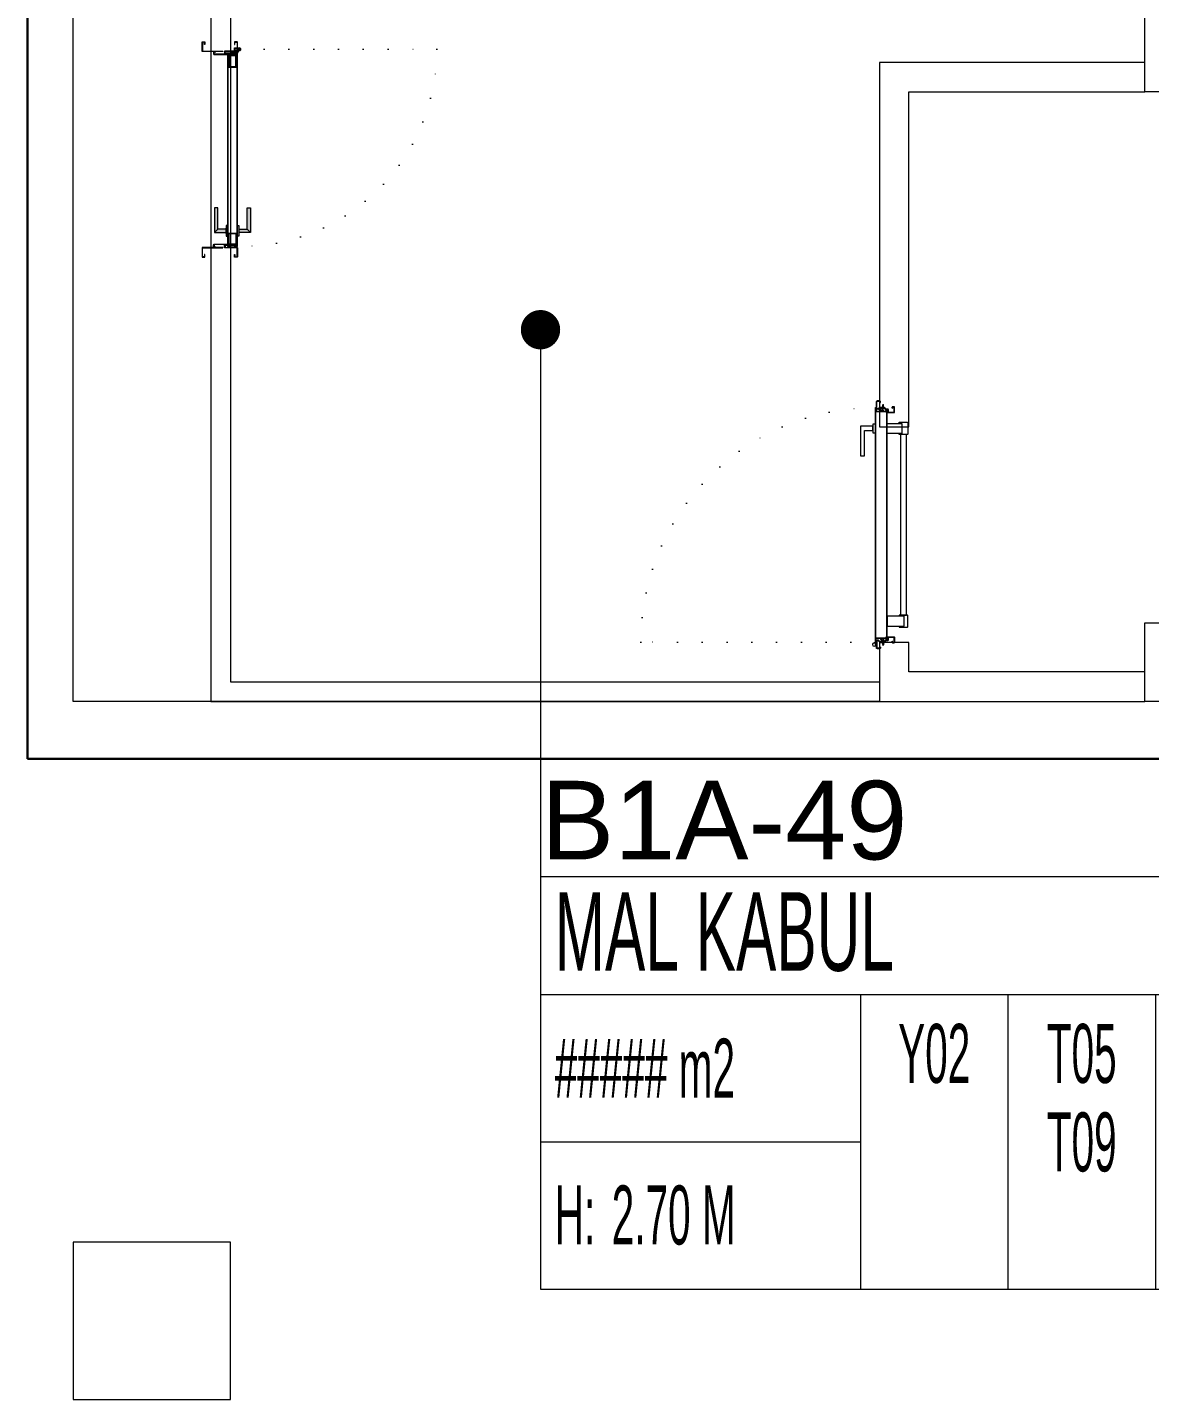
# Model space of a CAD drawing. Header units: metres. Extents: x -17822 to 152406, y -4219 to 19791.
# Drawn here: x 88337 to 88907, y 5685 to 6383 of the extents above; entities that cross this region are included whole.
import ezdxf
from ezdxf.enums import TextEntityAlignment as Align

# ---------------------------------------------------------------- set-up
doc = ezdxf.new("R2010")
doc.units = ezdxf.units.M
doc.header["$LTSCALE"] = 100
doc.header["$MEASUREMENT"] = 0
doc.linetypes.add('DOT2', pattern=[0.125, 0, -0.125])
doc.linetypes.add('HIDDEN', pattern=[0.375, 0.25, -0.125])
doc.layers.get('0').update_dxf_attribs({"color": 9, "lineweight": 9})
for name, color, linetype, lineweight in [('00', 9, 'Continuous', 9), ('01', 9, 'Continuous', 9), ('05S', 9, 'Continuous', 9), ('06B', 9, 'Continuous', 9), ('06D', 9, 'Continuous', 9), ('10', 9, 'Continuous', 9), ('14', 9, 'Continuous', 9), ('20', 9, 'DOT2', 9), ('21_mahal200', 9, 'Continuous', 9), ('E-KABLO', 7, 'Continuous', 30)]:
    doc.layers.add(name, color=color, linetype=linetype, lineweight=lineweight)
doc.styles.add('Arial', font='arial.ttf', dxfattribs={"height": 2.5})
doc.styles.add('MuuM_TEXT-STANDART', font='ARIALN.TTF')
doc.dimstyles.new('MuuM_DIM200', dxfattribs={"dimscale": 20, "dimtxt": 2, "dimasz": 1, "dimexe": 1, "dimexo": 1, "dimgap": 1, "dimtad": 1, "dimdec": 1, "dimrnd": 0.5, "dimdsep": 46, "dimtxsty": 'MuuM_TEXT-STANDART', "dimblk": 'ARCHTICK', "dimcen": 0, "dimdle": 0.15, "dimclrd": 256, "dimclre": 256, "dimclrt": 256, "dimadec": 0, "dimazin": 0, "dimtfac": 5, "dimtdec": 1, "dimtix": 1, "dimtmove": 2, "dimatfit": 3, "dimldrblk": 'DOT', "dimfxl": 3, "dimfxlon": 1, "dimtolj": 1, "dimlwd": -1, "dimlwe": -1, "dimarcsym": 0})

# ---------------------------------------------------------------- blocks, each defined once
blk = doc.blocks.new('p-kolon_80x80')
blk.add_lwpolyline([(-40, -40), (40, -40), (40, 40), (-40, 40)], close=True)
blk = doc.blocks.new('1.Bod.Ara.Sitatik Elk')
at = {"layer": '01'}
blk.add_lwpolyline([(4905, -1960), (5355, -1960), (5355, -2240), (5355, -2240), (5355, -2590), (4905, -2590), (4905, -2550), (5315, -2550), (5315, -2280), (4905, -2280), (4905, -2240), (5315, -2240), (5315, -2000), (4905, -2000), (4905, -1960)], close=True, dxfattribs=at)
blk.add_blockref('p-kolon_80x80', (4400, -2905), dxfattribs=at)
blk = doc.blocks.new('_ArchTick')
at = {"color": 0, "linetype": 'ByBlock', "const_width": 0.15}
blk.add_lwpolyline([(-0.5, -0.5), (0.5, 0.5)], dxfattribs=at)
blk = doc.blocks.new('_Dot')
at = {"color": 0, "linetype": 'ByBlock', "lineweight": -2}
blk.add_line((-0.5, 0), (-1, 0), dxfattribs=at)
at = {"color": 0, "linetype": 'ByBlock', "const_width": 0.5}
blk.add_lwpolyline([(-0.25, 0, 1), (0.25, 0, 1)], format="xyb", close=True, dxfattribs=at)
blk = doc.blocks.new('0_roomno2')
blk.add_lwpolyline([(19.375, -10.5), (0, -10.5), (0, 0), (19.375, 0)], close=True)
for points in [[(0, -3), (19.375, -3)], [(8.125, -3), (8.125, -10.5)], [(11.875, -3), (11.875, -10.5)], [(15.625, -3), (15.625, -10.5)], [(0, -6.75), (8.125, -6.75)]]:
    blk.add_lwpolyline(points)
at = {"style": 'MuuM_TEXT-STANDART', "width": 0.6}
blk.add_text('H:', height=1.5, dxfattribs=at).set_placement((0.35, -8.608), align=Align.MIDDLE_LEFT)
at = {"style": 'Arial'}
blk.add_attdef('ODANO', (0, 1.17), '', height=2, dxfattribs=at)
blk.add_attdef('MEKANADI', text='', height=2, dxfattribs=at).set_placement((0.35, -3), align=Align.BOTTOM_LEFT)
at = {"style": 'MuuM_TEXT-STANDART', "width": 0.6}
for tag, p in [('YER01', (10, -4.5)), ('TAVAN01', (13.75, -4.5)), ('DUVAR01', (17.5, -4.5)), ('YER02', (10, -6.75)), ('TAVAN02', (13.75, -6.75)), ('DUVAR02', (17.5, -6.75)), ('YER03', (10, -9)), ('TAVAN03', (13.75, -9)), ('DUVAR03', (17.5, -9))]:
    blk.add_attdef(tag, text='', height=1.5, dxfattribs=at).set_placement(p, align=Align.MIDDLE_CENTER)
for tag, p in [('M2', (0.35, -4.875)), ('TEMIZTAVANYUKSEKLIGI', (1.8, -8.608))]:
    blk.add_attdef(tag, text='', height=1.5, dxfattribs=at).set_placement(p, align=Align.MIDDLE_LEFT)
blk = doc.blocks.new('*U19')
at = {"ltscale": 15}
for p, q in [((-24.9, 0.9), (-25.7, 0)), ((-24.9, -0.9), (-25.7, 0)), ((-22.9, 1.5), (-24.9, 0.9)), ((-22.9, 1.5), (-22.9, -1.5)), ((-21.2, -2.7), (-18.1, 2.8)), ((-21, -2.7), (-17.9, 2.7)), ((-19.7, -2.7), (-16.6, 2.8)), ((-19.5, -2.7), (-16.4, 2.7)), ((-18.5, 1.5), (-18.3, 2)), ((-18.2, -2.7), (-15.1, 2.8)), ((-18, -2.7), (-14.9, 2.7)), ((-17, 1.5), (-16.8, 2)), ((-16.7, -2.7), (-13.6, 2.8)), ((-16.5, -2.7), (-13.4, 2.7)), ((-15.5, 1.5), (-15.3, 2)), ((-15.2, -2.7), (-12.1, 2.8)), ((-15, -2.7), (-11.9, 2.7)), ((-14, 1.5), (-13.8, 2)), ((-13.7, -2.7), (-10.6, 2.8)), ((-13.5, -2.7), (-10.4, 2.7)), ((-12.5, 1.5), (-12.3, 2)), ((-12.2, -2.7), (-9.1, 2.8)), ((-12, -2.7), (-8.9, 2.7)), ((-11, 1.5), (-10.8, 2)), ((-10.7, -2.7), (-7.6, 2.8)), ((-10.5, -2.7), (-7.4, 2.7)), ((-9.5, 1.5), (-9.3, 2)), ((-9.2, -2.7), (-6.1, 2.8)), ((-9, -2.7), (-5.9, 2.7)), ((-8, 1.5), (-7.8, 2)), ((-7.7, -2.7), (-4.6, 2.8)), ((-7.5, -2.7), (-4.4, 2.7)), ((-6.5, 1.5), (-6.3, 2)), ((-6.2, -2.7), (-3.1, 2.8)), ((-6, -2.7), (-2.9, 2.7)), ((-5, 1.5), (-4.8, 2)), ((-4.7, -2.7), (-1.6, 2.8)), ((-4.5, -2.7), (-1.4, 2.7)), ((-3.5, 1.5), (-3.3, 2)), ((-2, 1.5), (-1.8, 2)), ((-0.5, 4.2), (-1.5, 1.5)), ((0, 0.5), (-0.6, 0.5)), ((-24.9, -0.9), (-22.9, -1.5)), ((-8.6, -1.5), (-22.9, -1.5)), ((-21.2, -2.7), (-20.9, -1.5)), ((-20.3, -1.5), (-19.1, -1.5)), ((-19.7, -2.7), (-19.4, -1.5)), ((-18.8, -1.5), (-17.6, -1.5)), ((-18.2, -2.7), (-17.9, -1.5)), ((-17.3, -1.5), (-16.1, -1.5)), ((-16.7, -2.7), (-16.4, -1.5)), ((-15.8, -1.5), (-14.6, -1.5)), ((-15.2, -2.7), (-14.9, -1.5)), ((-14.3, -1.5), (-13.1, -1.5)), ((-13.7, -2.7), (-13.4, -1.5)), ((-12.8, -1.5), (-11.6, -1.5)), ((-12.2, -2.7), (-11.9, -1.5)), ((-11.3, -1.5), (-10.1, -1.5)), ((-10.7, -2.7), (-10.4, -1.5)), ((-9.8, -1.5), (-8.6, -1.5)), ((-9.2, -2.7), (-8.9, -1.5)), ((-8.3, -1.5), (-7.1, -1.5)), ((-7.7, -2.7), (-7.4, -1.5)), ((-6.8, -1.5), (-5.6, -1.5)), ((-6.2, -2.7), (-5.9, -1.5)), ((-5.3, -1.5), (-4.1, -1.5)), ((-4.7, -2.7), (-4.4, -1.5)), ((-3.8, -1.5), (-2.1, -1.5)), ((-0.5, -4.2), (-1.5, -1.5)), ((0, -0.5), (-0.6, -0.5))]:
    blk.add_line(p, q, dxfattribs=at)
for p, q in [((-6.9, 1.5), (-22.9, 1.5)), ((-17.4, 1.5), (-18.6, 1.5)), ((-15.9, 1.5), (-17.1, 1.5)), ((-14.4, 1.5), (-15.6, 1.5)), ((-12.9, 1.5), (-14.1, 1.5)), ((-11.4, 1.5), (-12.6, 1.5)), ((-9.9, 1.5), (-11.1, 1.5)), ((-8.4, 1.5), (-9.6, 1.5)), ((-6.9, 1.5), (-8.1, 1.5)), ((-5.4, 1.5), (-6.6, 1.5)), ((-3.9, 1.5), (-5.1, 1.5)), ((-2.4, 1.5), (-3.6, 1.5)), ((-1.5, 1.5), (-2.1, 1.5)), ((0, 0.5), (0, 4.1)), ((-1.5, -1.5), (-2.1, -1.5)), ((0, -0.5), (0, -4.1))]:
    blk.add_line(p, q)
for centre, radius, start, end in [((-26, 3.9), 3.92, 274.361, 322.10246), ((-26, -3.9), 3.92, 37.89754, 85.639), ((-18, 2.8), 0.0971, 330.32042, 150.32042), ((-16.5, 2.8), 0.0971, 330.32042, 150.32042), ((-15, 2.8), 0.0971, 330.32042, 150.32042), ((-13.5, 2.8), 0.0971, 330.32042, 150.32042), ((-12, 2.8), 0.0971, 330.32042, 150.32042), ((-10.5, 2.8), 0.0971, 330.32042, 150.32042), ((-9, 2.8), 0.0971, 330.32042, 150.32042), ((-7.5, 2.8), 0.0971, 330.32042, 150.32042), ((-6, 2.8), 0.0971, 330.32042, 150.32042), ((-4.5, 2.8), 0.0971, 330.32042, 150.32042), ((-3, 2.8), 0.0971, 330.32042, 150.32042), ((-1.5, 2.8), 0.0971, 330.32042, 150.32042), ((-0.6, 0), 0.486, 90, 270), ((-0.3, 4.1), 0.25, 0, 150.08641), ((-21.1, -2.7), 0.0971, 150.32042, 330.32042), ((-19.6, -2.7), 0.0971, 150.32042, 330.32042), ((-18.1, -2.7), 0.0971, 150.32042, 330.32042), ((-16.6, -2.7), 0.0971, 150.32042, 330.32042), ((-15.1, -2.7), 0.0971, 150.32042, 330.32042), ((-13.6, -2.7), 0.0971, 150.32042, 330.32042), ((-12.1, -2.7), 0.0971, 150.32042, 330.32042), ((-10.6, -2.7), 0.0971, 150.32042, 330.32042), ((-9.1, -2.7), 0.0971, 150.32042, 330.32042), ((-7.6, -2.7), 0.0971, 150.32042, 330.32042), ((-6.1, -2.7), 0.0971, 150.32042, 330.32042), ((-4.6, -2.7), 0.0971, 150.32042, 330.32042), ((-0.3, -4.1), 0.25, 209.91359, 0)]:
    blk.add_arc(centre, radius, start, end, dxfattribs=at)
blk = doc.blocks.new('conta')
at = {"ltscale": 10}
for p, q in [((-2649.88, 5344.46), (-2649.78, 5344.3)), ((-2649.87, 5345.53), (-2649.81, 5345.61)), ((-2649.78, 5344.3), (-2649.74, 5344.3)), ((-2649.72, 5345.4), (-2649.28, 5345.4)), ((-2649.25, 5345.41), (-2649.09, 5345.51)), ((-2648.97, 5344.05), (-2648.78, 5343.8)), ((-2648.87, 5344.09), (-2648.7, 5343.86)), ((-2648.83, 5344.87), (-2648.56, 5345.24)), ((-2648.77, 5345.12), (-2648.63, 5345.3)), ((-2648.71, 5343.79), (-2648.71, 5343.79)), ((-2648.56, 5345.31), (-2648.56, 5345.31))]:
    blk.add_line(p, q, dxfattribs=at)
for centre, radius, start, end in [((-2653.03, 5345), 3.19, 350.46739, 8.93723), ((-2649.87, 5344.47), 0.02, 170.46739, 213.74513), ((-2649.83, 5345.5), 0.05, 140.63452, 188.93723), ((-2649.74, 5345.58), 0.0696, 22.24275, 159.25804), ((-2650.94, 5345.01), 1.24, 340.33821, 16.77718), ((-2649.74, 5344.58), 0.03, 160.33821, 273.26661), ((-2649.72, 5345.37), 0.03, 90, 196.77718), ((-2649.56, 5341.55), 3.01, 80.43616, 93.26661), ((-2649.28, 5345.45), 0.05, 270, 303.00619), ((-2649.22, 5344.14), 0.231, 353.95711, 81.90038), ((-2649.08, 5345.49), 0.03, 4.79721, 123.00619), ((-2649.06, 5344.54), 0.03, 260.43616, 338.70659), ((-2650.22, 5344.99), 1.27, 338.70659, 23.04177), ((-2648.89, 5344.11), 0.1, 173.95711, 217.26527), ((-2649.01, 5345.57), 0.05, 18.79511, 42.1429), ((-2651.17, 5344.83), 2.33, 7.58966, 18.79511), ((-2658.2, 5345.19), 9.36, 353.68569, 357.8537), ((-2648.79, 5344.15), 0.1, 173.68569, 217.26527), ((-2648.81, 5345.15), 0.05, 187.58966, 322.73473), ((-2648.79, 5344.84), 0.05, 142.73473, 180.2669), ((-2648.74, 5343.83), 0.05, 217.26527, 307.26527), ((-2648.74, 5343.83), 0.05, 307.26527, 37.26527), ((-2648.59, 5345.27), 0.05, 52.73473, 142.73473), ((-2648.59, 5345.27), 0.05, 322.73473, 52.73473)]:
    blk.add_arc(centre, radius, start, end, dxfattribs=at)
for points, knots in [([(-2649.74, 5344.31), (-2649.74, 5344.34), (-2649.7, 5344.52), (-2649.59, 5344.33), (-2649.34, 5344.36), (-2649.23, 5344.37), (-2649.18, 5344.37)], [0, 0, 0, 0, 0.1008757, 0.3841126, 0.5436166, 0.6906785, 0.6906785, 0.6906785, 0.6906785]), ([(-2648.98, 5345.6), (-2649, 5345.63), (-2649.09, 5345.71), (-2649.23, 5345.44), (-2649.32, 5345.74), (-2649.39, 5345.46), (-2649.51, 5345.75), (-2649.59, 5345.5), (-2649.65, 5345.57), (-2649.68, 5345.61)], [0.0086373, 0.0086373, 0.0086373, 0.0086373, 0.1097304, 0.3133405, 0.4430081, 0.5658764, 0.7165186, 0.8527974, 0.9648495, 0.9648495, 0.9648495, 0.9648495])]:
    blk.add_open_spline(points, degree=3, knots=knots, dxfattribs=at)
blk = doc.blocks.new('p-yn_sackasa')
at = {"layer": '10', "linetype": 'Continuous'}
for p, q in [((2.69, 7.16), (0.26, 7.16)), ((2.69, 7.15), (0.26, 7.15)), ((2.69, 7.02), (0.26, 7.02)), ((0.26, 7.01), (2.69, 7.01)), ((-2.19, 0), (-2.19, -0.15)), ((0, 6.16), (0, 6.9)), ((0.01, 6.9), (0.01, 6.15)), ((0.14, 6.9), (0.14, 6.16)), ((0.15, 6.9), (0.15, 6.16)), ((0.26, 6.05), (0.76, 6.05)), ((0.75, 6.04), (0.26, 6.04)), ((0.26, 5.91), (0.75, 5.91)), ((0.76, 5.9), (0.26, 5.9)), ((0.67, -0.71), (0.67, 2.27)), ((0.69, -0.71), (0.69, 2.27)), ((0.75, 5.91), (0.75, 6.04)), ((0.76, 5.9), (0.76, 6.05)), ((0.81, -0.71), (0.81, 2.27)), ((0.83, -0.71), (0.83, 2.27)), ((0.92, 2.33), (0.95, 2.32)), ((0.93, 2.34), (0.95, 2.33)), ((1.01, 2.46), (0.99, 2.47)), ((0.99, 2.46), (1.01, 2.45)), ((1.11, 2.52), (1.11, 3.73)), ((1.12, 2.52), (1.12, 3.73)), ((1.25, 3.73), (1.25, 2.52)), ((1.26, 2.52), (1.26, 3.73)), ((1.37, 3.98), (2.49, 3.98)), ((2.49, 3.97), (1.37, 3.97)), ((1.37, 3.84), (2.49, 3.84)), ((2.49, 3.83), (1.37, 3.83)), ((2.6, 3.69), (2.5, 3.36)), ((2.51, 3.35), (2.61, 3.69)), ((2.73, 3.65), (2.63, 3.32)), ((2.74, 3.64), (2.64, 3.31)), ((2.8, 3.29), (2.8, 6.9)), ((2.81, 3.29), (2.81, 6.9)), ((2.94, 3.29), (2.94, 6.9)), ((2.95, 3.29), (2.95, 6.9)), ((-2.95, -0.25), (-2.95, -1.75)), ((-2.94, -1.75), (-2.94, -0.25)), ((-2.81, -0.25), (-2.81, -1.75)), ((-2.8, -0.25), (-2.8, -1.75)), ((-2.19, 0), (-2.7, 0)), ((-2.2, -0.01), (-2.7, -0.01)), ((-2.2, -0.14), (-2.7, -0.14)), ((-2.19, -0.15), (-2.7, -0.15)), ((1.01, -1.85), (-2.7, -1.85)), ((1.01, -1.86), (-2.7, -1.86)), ((-2.7, -1.99), (1.01, -1.99)), ((1.01, -2), (-2.7, -2)), ((-2.2, -0.14), (-2.2, -0.01)), ((0.92, -0.77), (0.95, -0.76)), ((0.93, -0.78), (0.95, -0.77)), ((0.99, -0.89), (1.01, -0.88)), ((1.01, -0.89), (0.99, -0.91)), ((1.11, -0.96), (1.11, -1.75)), ((1.12, -0.96), (1.12, -1.75)), ((1.25, -0.96), (1.25, -1.75)), ((1.26, -0.96), (1.26, -1.75))]:
    blk.add_line(p, q, dxfattribs=at)
for points in [[(0.15, 2.14), (0.67, 2.14), (0.67, -0.54), (0.15, -0.54)], [(0.15, 2.14), (0.41, 2.14), (0.41, -0.54), (0.15, -0.54)]]:
    blk.add_lwpolyline(points, close=True, dxfattribs=at)
for centre, radius, start, end in [((0.26, 6.9), 0.261, 90, 180), ((0.26, 6.9), 0.249, 90, 180), ((0.26, 6.9), 0.122, 90, 180), ((0.26, 6.9), 0.11, 90, 180), ((2.69, 6.9), 0.261, 0, 90), ((2.69, 6.9), 0.249, 0, 90), ((2.69, 6.9), 0.122, 0, 90), ((2.69, 6.9), 0.11, 0, 90), ((0.26, 6.16), 0.261, 180, 270), ((0.26, 6.16), 0.249, 181.34499, 271.35021), ((0.26, 6.16), 0.122, 180, 270), ((0.26, 6.16), 0.11, 180, 270), ((0.89, 2.27), 0.219, 63.21528, 180), ((0.89, 2.27), 0.206, 63.21689, 180), ((0.89, 2.27), 0.0801, 63.21502, 180), ((0.89, 2.27), 0.0674, 63.21445, 180), ((1.04, 2.52), 0.206, 243.2197, 0), ((1.04, 2.52), 0.219, 243.21479, 0), ((1.04, 2.52), 0.0801, 243.22028, 0), ((1.04, 2.52), 0.0674, 243.21287, 0), ((1.37, 3.73), 0.253, 90, 180), ((1.37, 3.73), 0.24, 90, 180), ((1.37, 3.73), 0.114, 90, 180), ((1.37, 3.73), 0.101, 90, 180), ((2.49, 3.72), 0.261, 342.86025, 90), ((2.49, 3.72), 0.249, 342.86129, 90), ((2.49, 3.72), 0.122, 342.86074, 90), ((2.49, 3.72), 0.11, 342.86215, 90), ((2.72, 3.29), 0.232, 162.8601, 0), ((2.72, 3.29), 0.219, 162.86127, 0), ((2.72, 3.29), 0.0927, 162.86053, 0), ((2.72, 3.29), 0.0801, 162.86241, 0), ((-2.7, -0.25), 0.253, 90, 180), ((-2.7, -1.75), 0.253, 180, 270), ((-2.7, -0.25), 0.24, 90, 180), ((-2.7, -1.75), 0.24, 180, 270), ((-2.7, -0.25), 0.114, 90, 180), ((-2.7, -1.75), 0.114, 180, 270), ((-2.7, -0.25), 0.101, 90, 180), ((-2.7, -1.75), 0.101, 180, 270), ((0.89, -0.71), 0.219, 180, 296.78496), ((0.89, -0.71), 0.206, 180, 296.78515), ((0.89, -0.71), 0.0801, 180, 296.78498), ((0.89, -0.71), 0.0674, 180, 180.52454), ((0.89, -0.71), 0.0674, 180, 296.78713), ((1.04, -0.96), 0.219, 0, 116.78545), ((1.04, -0.96), 0.206, 0, 116.78362), ((1.04, -0.96), 0.0801, 0, 116.78105), ((1.04, -0.96), 0.0674, 0, 116.78713), ((1.01, -1.75), 0.114, 270, 0), ((1.01, -1.75), 0.24, 270, 0), ((1.01, -1.75), 0.101, 270, 0), ((1.01, -1.75), 0.253, 270, 0)]:
    blk.add_arc(centre, radius, start, end, dxfattribs=at)
at = {"layer": '10', "xscale": 0.0842696629213483, "yscale": 0.0842696629213483, "zscale": 0.0842696629213483}
blk.add_blockref('*U19', (0.95, 1.35), dxfattribs=at)
at = {"layer": '14', "xscale": -0.7887640449438696, "yscale": 0.7887640449438696, "zscale": 0.7887640449438204, "rotation": 90}
blk.add_blockref('conta', (4217.78, -2086.42), dxfattribs=at)
blk = doc.blocks.new('*U56')
at = {"layer": '06D'}
for points in [[(8.5, 9.56), (7.87, 9.56), (7.87, 13.56, -0.414214), (8.25, 13.93), (13.75, 13.93, -0.414214), (14.12, 13.56), (14.12, 9.56), (13.5, 9.56)], [(111.5, 9.56), (112.12, 9.56), (112.12, 13.56, 0.414214), (111.75, 13.93), (106.25, 13.93, 0.414214), (105.87, 13.56), (105.87, 9.56), (106.5, 9.56)]]:
    blk.add_lwpolyline(points, format="xyb", dxfattribs=at)
for points in [[(8.5, 12.06), (13.5, 12.06), (13.5, 3.44), (8.5, 3.44)], [(14.12, 13.31), (105.87, 13.31), (105.87, 10.18), (14.12, 10.18)], [(111.5, 10.94), (106.5, 10.94), (106.5, 3.44), (111.5, 3.44)]]:
    blk.add_lwpolyline(points, close=True, dxfattribs=at)
for points in [[(110.12, -3.81), (110.12, -10.06), (95.12, -10.06), (95.12, -8.19), (107.87, -8.19), (107.87, -8.19), (107.87, -3.81), (110.12, -3.81)], [(111.2, -2.56), (111.2, -3.81), (106.8, -3.81), (106.8, -2.56), (111.2, -2.56)]]:
    blk.add_lwpolyline(points, dxfattribs=at)
at = {"layer": '10', "ltscale": 10}
for p, q in [((2, 1.51), (1, 1.51)), ((2, 1.31), (1, 1.31)), ((1, 0.91), (2, 0.26)), ((2, 0.26), (2, 1.76)), ((2, 1.76), (2.3, 1.76)), ((2, -0.17), (2, 0.26)), ((2.3, -2.19), (2.3, 3.34)), ((2.3, 1.76), (2.3, 0.26)), ((2.3, 0.26), (2.3, -0.17)), ((2.4, 3.44), (117.6, 3.44)), ((2.45, -2.29), (2.45, 3.24)), ((2.5, 3.29), (117.5, 3.29)), ((117.55, -2.29), (117.55, 3.24)), ((117.7, -2.19), (117.7, 3.34)), ((117.7, 1.76), (118, 1.76)), ((117.7, 1.33), (117.7, 1.76)), ((117.7, 1.76), (118, 1.76)), ((117.7, 1.33), (117.7, 1.76)), ((117.7, -0.17), (117.7, 1.33)), ((117.7, -0.17), (117.7, 1.33)), ((118, 1.76), (118, 1.33)), ((118, 1.76), (118, 1.33)), ((118, 1.33), (118, -0.17)), ((119, 0.68), (118, 1.33)), ((118, 1.33), (118, -0.17)), ((119, 0.68), (118, 1.33)), ((118, 0.28), (119, 0.28)), ((118, 0.28), (119, 0.28)), ((118, 0.08), (119, 0.08)), ((118, 0.08), (119, 0.08)), ((-1.6, -2.73), (-1.73, -2.62)), ((-1.6, -2.73), (-1.73, -2.62)), ((-1.22, -2.16), (-1.22, -2.29)), ((-1.22, -2.16), (-1.05, -2.16)), ((-1.22, -2.16), (-1.22, -2.29)), ((-1.22, -2.16), (-1.05, -2.16)), ((-1.05, -2), (-1.05, -2.43)), ((-1.05, -2), (-1.05, -2.43)), ((-0.84, -2), (-0.84, -2.43)), ((-0.84, -2), (-0.84, -2.43)), ((0.3, -2.46), (0.3, -2.34)), ((0.4, -2.24), (2.25, -2.24)), ((0.4, -2.56), (119.6, -2.56)), ((0.45, -2.41), (0.45, -2.39)), ((0.45, -2.39), (2.35, -2.39)), ((0.45, -2.41), (119.54, -2.41)), ((2.3, -0.17), (2, -0.17)), ((119.54, -2.39), (117.65, -2.39)), ((118, -0.17), (117.7, -0.17)), ((118, -0.17), (117.7, -0.17)), ((119.6, -2.24), (117.75, -2.24)), ((119.55, -2.41), (119.55, -2.39)), ((119.7, -2.46), (119.7, -2.34))]:
    blk.add_line(p, q, dxfattribs=at)
blk.add_circle((-0.95, -3.26), 0.843, dxfattribs=at)
blk.add_circle((-0.95, -3.26), 0.843, dxfattribs=at)
for centre, radius, start, end in [((2.4, 3.34), 0.1, 90, 180), ((2.5, 3.24), 0.05, 90, 180), ((117.56, 3.3), 0.141, 14.92708, 75.07292), ((-0.95, -3.26), 1.01, 105.71386, 140.5908), ((-0.95, -3.26), 1.01, 105.71386, 140.5908), ((-0.42, -2.26), 0.428, 142.37905, 203.64803), ((-0.42, -2.26), 0.428, 142.37905, 203.64803), ((-0.42, -2.26), 0.302, 119.96851, 254.44758), ((-0.42, -2.26), 0.302, 119.96851, 254.44758), ((0.4, -2.34), 0.1, 90, 180), ((0.4, -2.46), 0.1, 180, 270), ((0.45, -2.39), 0.005, 90, 180), ((0.45, -2.41), 0.005, 180, 270), ((2.25, -2.19), 0.05, 270, 0), ((2.35, -2.29), 0.1, 270, 0), ((117.65, -2.29), 0.1, 180, 270), ((117.75, -2.19), 0.05, 180, 270), ((119.54, -2.39), 0.005, 0, 90), ((119.54, -2.41), 0.005, 270, 360), ((119.6, -2.34), 0.1, 0, 90), ((119.6, -2.46), 0.1, 270, 0)]:
    blk.add_arc(centre, radius, start, end, dxfattribs=at)
at = {"layer": '20'}
blk.add_lwpolyline([(0.3, -2.4), (0.3, -121.8, 0.414214), (119.7, -2.4, -1)], format="xyb", dxfattribs=at)
blk.add_blockref('p-yn_sackasa', (0, 0))
at = {"xscale": -1}
blk.add_blockref('p-yn_sackasa', (120, 0), dxfattribs=at)
blk = doc.blocks.new('gr-p-barel kilitli kapı kolu')
at = {"layer": '05S'}
h = blk.add_hatch(color=256, dxfattribs=at)
h.paths.add_polyline_path([(1.3, 0.8), (-1.3, 0.8), (-1.3, 0.7), (1.3, 0.7)])
h.paths.add_polyline_path([(2.75, 0.7), (-2.75, 0.7), (-2.75, 0), (2.75, 0)])
h.paths.add_polyline_path([(-11.7, 4.9), (-11.7, 6.7), (0.9, 6.7), (0.9, 0.8), (-0.9, 0.8), (-0.9, 4.9)])
at = {"flags": 128}
for points in [[(-0.9, 0.8), (-0.9, 4.9), (-11.7, 4.9), (-11.7, 6.7), (0.9, 6.7), (0.9, 0.8)], [(-0.8, 5), (0.8, 6.6)]]:
    blk.add_lwpolyline(points, dxfattribs=at)
blk.add_lwpolyline([(-2.75, 0), (-2.75, 0.7), (2.75, 0.7), (2.75, 0)])
blk.add_lwpolyline([(-1.3, 0.7), (1.3, 0.7), (1.3, 0.8), (-1.3, 0.8)], close=True)
blk = doc.blocks.new('prf-scr2')
at = {"linetype": 'DOT2', "ltscale": 10}
blk.add_line((0, 0.19), (0, -1.06), dxfattribs=at)
for p, q in [((0.09, -0.24), (-0.09, -0.2)), ((-0.09, -0.24), (0.09, -0.28)), ((0.09, -0.32), (-0.09, -0.28)), ((-0.09, -0.32), (0.09, -0.36)), ((0.09, -0.4), (-0.09, -0.36)), ((-0.09, -0.4), (0.09, -0.44)), ((0.09, -0.48), (-0.09, -0.44)), ((-0.09, -0.48), (0.09, -0.52)), ((0.09, -0.56), (-0.09, -0.52)), ((-0.09, -0.56), (0.09, -0.6)), ((0.09, -0.64), (-0.09, -0.6)), ((-0.09, -0.64), (0.09, -0.68)), ((0.09, -0.72), (-0.09, -0.68)), ((-0.09, -0.72), (0.09, -0.76)), ((0.06, -0.84), (-0.08, -0.76)), ((-0.07, -0.8), (0.06, -0.84)), ((0.09, -0.17), (0, -0.15)), ((0, -0.18), (0.09, -0.2))]:
    blk.add_line(p, q)
blk.add_lwpolyline([(0.23, 0), (-0.23, 0), (-0.23, -0.01), (-0.12, -0.14), (0.12, -0.14), (0.23, -0.01), (0.23, 0)], close=True)
for points in [[(0.23, -0.01), (-0.23, -0.01)], [(-0.09, -0.14), (-0.09, -0.2), (-0.12, -0.22), (-0.12, -0.23), (-0.09, -0.24), (-0.09, -0.28), (-0.12, -0.3), (-0.12, -0.31), (-0.09, -0.32), (-0.09, -0.36), (-0.12, -0.38), (-0.12, -0.39), (-0.09, -0.4), (-0.09, -0.44), (-0.12, -0.46), (-0.12, -0.46), (-0.09, -0.48), (-0.09, -0.52), (-0.12, -0.54), (-0.12, -0.54), (-0.09, -0.56), (-0.09, -0.6), (-0.12, -0.62), (-0.12, -0.62), (-0.09, -0.64), (-0.09, -0.68), (-0.12, -0.69), (-0.12, -0.7), (-0.09, -0.72), (-0.09, -0.73), (-0.08, -0.76), (-0.1, -0.77), (-0.1, -0.78), (-0.07, -0.8), (-0.01, -0.94), (0, -0.95), (0.01, -0.94), (0.08, -0.76), (0.09, -0.76), (0.12, -0.74), (0.12, -0.73), (0.09, -0.72), (0.09, -0.68), (0.12, -0.66), (0.12, -0.66), (0.09, -0.64), (0.09, -0.6), (0.12, -0.58), (0.12, -0.58), (0.09, -0.56), (0.09, -0.52), (0.12, -0.5), (0.12, -0.5), (0.09, -0.48), (0.09, -0.44), (0.12, -0.43), (0.12, -0.42), (0.09, -0.4), (0.09, -0.36), (0.12, -0.35), (0.12, -0.34), (0.09, -0.32), (0.09, -0.28), (0.12, -0.27), (0.12, -0.26), (0.09, -0.24), (0.09, -0.2), (0.12, -0.19), (0.12, -0.18), (0.09, -0.17), (0.09, -0.14)]]:
    blk.add_lwpolyline(points)
blk = doc.blocks.new('K-SAC-01')
at = {"layer": '10'}
for points in [[(-4.6, 16.2, -0.414214), (-4.5, 16.3), (-0.1, 16.3, -0.414214), (0, 16.2), (0, 5.9), (0.2, 5.9), (0.2, 16.2, 0.414214), (-0.1, 16.5), (-4.5, 16.5, 0.414214), (-4.8, 16.2), (-4.8, 15.3, 0.414214), (-4.5, 15), (-3.4, 15), (-3.4, 15.2), (-4.5, 15.2, -0.414214), (-4.6, 15.3)], [(104.6, 16.2, 0.414214), (104.5, 16.3), (100.1, 16.3, 0.414214), (100, 16.2), (100, 5.9), (99.8, 5.9), (99.8, 16.2, -0.414214), (100.1, 16.5), (104.5, 16.5, -0.414214), (104.8, 16.2), (104.8, 15.3, -0.414214), (104.5, 15), (103.4, 15), (103.4, 15.2), (104.5, 15.2, 0.414214), (104.6, 15.3)], [(0.2, 10.3, -0.414214), (0.5, 10.6), (1.5, 10.6, -0.414214), (1.8, 10.3), (1.8, 3.9, -0.414214), (1.5, 3.6, -0.414214), (1.2, 3.9), (1.2, 4.8), (0.2, 4.8), (0.2, -1.2, -0.414214), (-0.1, -1.5), (-4.5, -1.5, -0.414214), (-4.8, -1.2), (-4.8, -0.3, -0.414214), (-4.5, 0), (-3.4, 0), (-3.4, -0.2), (-4.5, -0.2, 0.414214), (-4.6, -0.3), (-4.6, -1.2, 0.414214), (-4.5, -1.3), (-0.1, -1.3, 0.414214), (0, -1.2), (0, 5), (1.4, 5), (1.4, 3.9, 0.414214), (1.5, 3.8, 0.414214), (1.6, 3.9), (1.6, 10.3, 0.414214), (1.5, 10.4), (0.5, 10.4, 0.414214), (0.4, 10.3), (0.4, 9.4), (0.2, 9.4)], [(99.8, 10.3, 0.414214), (99.5, 10.6), (98.5, 10.6, 0.414214), (98.2, 10.3), (98.2, 3.9, 0.414214), (98.5, 3.6, 0.414214), (98.8, 3.9), (98.8, 4.8), (99.8, 4.8), (99.8, -1.2, 0.414214), (100.1, -1.5), (104.5, -1.5, 0.414214), (104.8, -1.2), (104.8, -0.3, 0.414214), (104.5, 0), (103.4, 0), (103.4, -0.2), (104.5, -0.2, -0.414214), (104.6, -0.3), (104.6, -1.2, -0.414214), (104.5, -1.3), (100.1, -1.3, -0.414214), (100, -1.2), (100, 5), (98.6, 5), (98.6, 3.9, -0.414214), (98.5, 3.8, -0.414214), (98.4, 3.9), (98.4, 10.3, -0.414214), (98.5, 10.4), (99.5, 10.4, -0.414214), (99.6, 10.3), (99.6, 9.4), (99.8, 9.4)], [(-0.38, -2.01), (1, -1.37), (1, 1.5), (1.2, 1.5), (1.2, -1.5), (-0.27, -2.18, -14.796002)]]:
    blk.add_lwpolyline(points, format="xyb", close=True, dxfattribs=at)
for points in [[(98.8, 0.15), (98.8, 2.15), (99.1, 2.15), (99.1, 3.19), (1.5, 3.19), (1.5, 2.15), (1.8, 2.15), (1.8, 0.15), (1.5, 0.15), (1.5, 1.85), (1.2, 1.85), (1.2, 3.49), (99.4, 3.49), (99.4, 1.85), (99.1, 1.85), (99.1, 0.15)], [(98.8, 2.15), (98.8, 0.15), (99.4, 0.15), (99.4, -1.5), (1.2, -1.5), (1.2, 0.15), (1.8, 0.15), (1.8, 2.15), (2.1, 2.15), (2.1, -0.15), (1.5, -0.15), (1.5, -1.2), (99.1, -1.2), (99.1, -0.15), (98.5, -0.15), (98.5, 2.15), (98.8, 2.15)]]:
    blk.add_lwpolyline(points, dxfattribs=at)
for points in [[(2.1, 3), (8.1, 3), (8.1, -1), (2.1, -1)], [(2.4, 2.7), (7.8, 2.7), (7.8, -0.7), (2.4, -0.7)], [(98.5, 3), (92.5, 3), (92.5, -1), (98.5, -1)], [(98.2, 2.7), (92.8, 2.7), (92.8, -0.7), (98.2, -0.7)]]:
    blk.add_lwpolyline(points, close=True, dxfattribs=at)
blk.add_circle((-0.95, -2.5), 0.55, dxfattribs=at)
at = {"layer": '20', "linetype": 'HIDDEN'}
for points in [[(-0.2, -1.3), (-0.2, 0), (-1.7, 0), (-1.7, -1.3)], [(-0.4, -1.99), (-0.4, -0.2), (-1.5, -0.2), (-1.5, -1.99)]]:
    blk.add_lwpolyline(points, dxfattribs=at)
at = {"layer": '20'}
blk.add_lwpolyline([(-0.95, -2.5), (-0.95, -102.85)], dxfattribs=at)
blk.add_arc((-0.95, -2.5), 100.35, 270, 1.51314, dxfattribs=at)
at = {"layer": '06B'}
blk.add_blockref('gr-p-barel kilitli kapı kolu', (91.4, 3.51), dxfattribs=at)
at = {"layer": '06B', "xscale": -1, "rotation": 180}
blk.add_blockref('gr-p-barel kilitli kapı kolu', (91.4, -1.51), dxfattribs=at)
at = {"layer": '10', "xscale": -1, "rotation": 90}
blk.add_blockref('prf-scr2', (1.5, 1), dxfattribs=at)
at = {"layer": '10', "rotation": 270}
blk.add_blockref('prf-scr2', (99.1, 1.22), dxfattribs=at)
blk = doc.blocks.new('1.Bod.Ara.Mimari Elk')
at = {"layer": '00'}
for points in [[(4430, -1740), (4430, -2160), (4430, -2580)], [(4440, -1740), (4440, -2160), (4440, -2580)], [(4905, -2265), (4770, -2265), (4770, -2450.29), (4785, -2450.29), (4785, -2280), (4905, -2280)], [(4430, -2580), (4430, -2590), (4440, -2590)], [(4440, -2580), (4770, -2580)], [(4440, -2590), (4770, -2590)]]:
    blk.add_lwpolyline(points, dxfattribs=at)
blk.add_lwpolyline([(4785, -2575), (4785, -2560), (4770, -2560), (4770, -2590), (4905, -2590), (4905, -2575)], close=True, dxfattribs=at)
at = {"layer": '06D'}
blk.add_lwpolyline([(4770, -2590), (4360, -2590), (4360, -2240)], dxfattribs=at)
at = {"xscale": -1, "rotation": 90}
blk.add_blockref('K-SAC-01', (4442.08, -2259.28), dxfattribs=at)
at = {"layer": '10', "xscale": -1, "rotation": 270}
blk.add_blockref('*U56', (4770.54, -2560.15), dxfattribs=at)
at = {"layer": '21_mahal200'}
ref = blk.add_blockref('0_roomno2', (4597.89, -2678.98), dxfattribs=dict(at, xscale=20, yscale=20, zscale=20))
ref.add_attrib('ODANO', 'B1A-49', (4597.89, -2670.34), dxfattribs={"layer": '0', "height": 40, "style": 'Arial'})
ref.add_attrib('MEKANADI', 'MAL KABUL', dxfattribs={"layer": '0', "height": 40, "style": 'Arial', "width": 0.55}).set_placement((4604.89, -2738.98), align=Align.BOTTOM_LEFT)
ref.add_attrib('M2', '##### m2', dxfattribs={"layer": '0', "height": 30, "style": 'MuuM_TEXT-STANDART', "width": 0.6}).set_placement((4604.89, -2776.48), align=Align.MIDDLE_LEFT)
ref.add_attrib('TEMIZTAVANYUKSEKLIGI', '2.70 M', dxfattribs={"layer": '0', "height": 30, "style": 'MuuM_TEXT-STANDART', "width": 0.6}).set_placement((4633.89, -2851.14), align=Align.MIDDLE_LEFT)
ref.add_attrib('YER01', 'Y02', dxfattribs={"layer": '0', "height": 30, "style": 'MuuM_TEXT-STANDART', "width": 0.6}).set_placement((4797.89, -2768.98), align=Align.MIDDLE_CENTER)
ref.add_attrib('TAVAN01', 'T05', dxfattribs={"layer": '0', "height": 30, "style": 'MuuM_TEXT-STANDART', "width": 0.6}).set_placement((4872.89, -2768.98), align=Align.MIDDLE_CENTER)
ref.add_attrib('DUVAR01', 'D07', dxfattribs={"layer": '0', "height": 30, "style": 'MuuM_TEXT-STANDART', "width": 0.6}).set_placement((4947.89, -2768.98), align=Align.MIDDLE_CENTER)
ref.add_attrib('TAVAN02', 'T09', dxfattribs={"layer": '0', "height": 30, "style": 'MuuM_TEXT-STANDART', "width": 0.6}).set_placement((4872.89, -2813.98), align=Align.MIDDLE_CENTER)
blk.add_leader([(4597.69, -2400.96), (4597.69, -2678.98)], dimstyle='MuuM_DIM200', override={"dimasz": 1, "dimfxl": 10}, dxfattribs=at)

msp = doc.modelspace()

# ---------------------------------------------------------------- linework, layer by layer
at = {"layer": 'E-KABLO', "color": 6}
for p, q in [((88336.81, 6824.21), (88336.81, 6010.83)), ((88336.81, 6010.83), (90692.78, 6010.83))]:
    msp.add_line(p, q, dxfattribs=at)

# ---------------------------------------------------------------- block references
for name in ['1.Bod.Ara.Mimari Elk', '1.Bod.Ara.Sitatik Elk']:
    msp.add_blockref(name, (84000, 8630))

doc.saveas('drawing.dxf')
